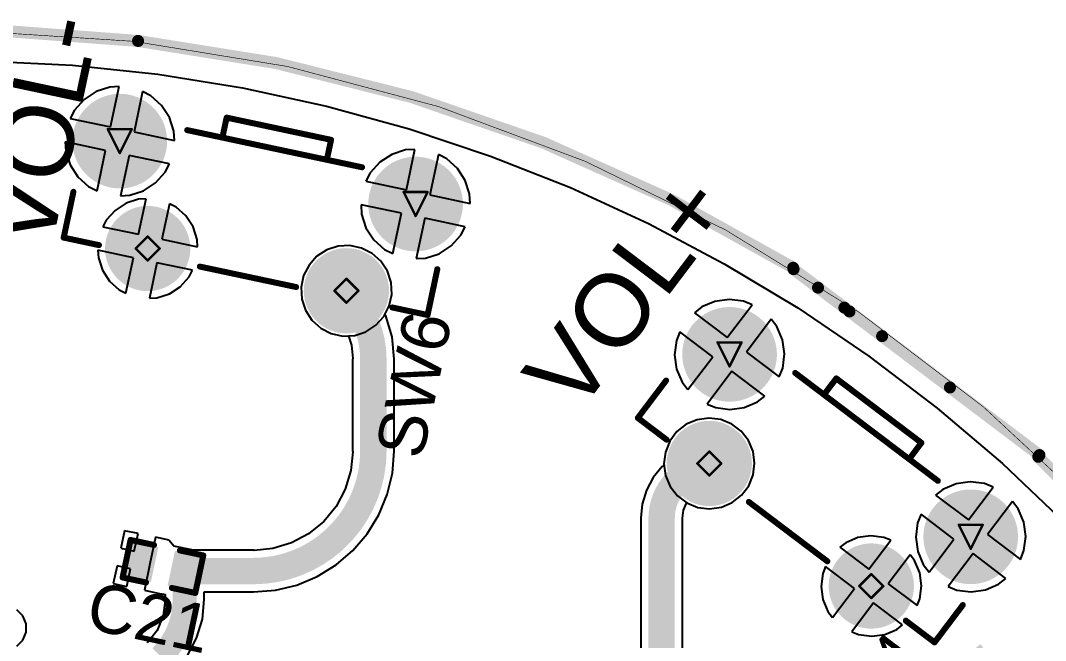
# Model space of a CAD drawing. Header units: millimetres. Extents: x -2 to 282, y -53 to 22.
# Drawn here: x 29.23 to 50.92, y 1.59 to 14.71 of the extents above; entities that cross this region are included whole.
import ezdxf

# ---------------------------------------------------------------- set-up
doc = ezdxf.new("R2010")
doc.units = ezdxf.units.MM
for name, color, linetype in [('BottomLayer', 5, 'Continuous'), ('BottomSolder', 6, 'Continuous'), ('DrillDrawing', 1, 'Continuous'), ('Mechanical1', 6, 'Continuous'), ('Mechanical2', 216, 'Continuous'), ('MultiLayer', 9, 'Continuous'), ('PadHoleLayer', 156, 'Continuous'), ('TopLayer', 1, 'Continuous'), ('TopOverlay', 2, 'Continuous'), ('TopPaste', 8, 'Continuous'), ('TopSolder', 216, 'Continuous')]:
    doc.layers.add(name, color=color, linetype=linetype)
doc.styles.add('Arial', font='', dxfattribs={"height": 0.2})
doc.styles.get('Arial').set_extended_font_data('Arial')

# ---------------------------------------------------------------- blocks, each defined once
blk = doc.blocks.new('TS_1087E_B3D2_17')
at = {"layer": 'BottomLayer'}
h = blk.add_hatch(color=5, dxfattribs=at)
edge = h.paths.add_edge_path()
edge.add_arc((-1.05, 3.2), 0.9, 0, 360)
h = blk.add_hatch(color=5, dxfattribs=at)
edge = h.paths.add_edge_path()
edge.add_arc((1.05, 2.15), 0.8, 0, 360)
h = blk.add_hatch(color=5, dxfattribs=at)
edge = h.paths.add_edge_path()
edge.add_arc((1.05, -2.15), 0.8, 0, 360)
h = blk.add_hatch(color=5, dxfattribs=at)
edge = h.paths.add_edge_path()
edge.add_arc((-1.05, -3.2), 0.9, 0, 360)
at = {"layer": 'BottomSolder'}
h = blk.add_hatch(color=6, dxfattribs=at)
edge = h.paths.add_edge_path()
edge.add_arc((-1.05, 3.2), 1.002, 0, 360)
h = blk.add_hatch(color=6, dxfattribs=at)
edge = h.paths.add_edge_path()
edge.add_arc((1.05, 2.15), 0.902, 0, 360)
h = blk.add_hatch(color=6, dxfattribs=at)
edge = h.paths.add_edge_path()
edge.add_arc((1.05, -2.15), 0.902, 0, 360)
h = blk.add_hatch(color=6, dxfattribs=at)
edge = h.paths.add_edge_path()
edge.add_arc((-1.05, -3.2), 1.002, 0, 360)
at = {"layer": 'MultiLayer'}
h = blk.add_hatch(color=9, dxfattribs=at)
edge = h.paths.add_edge_path()
edge.add_arc((-1.05, 3.2), 0.9, 0, 360)
h = blk.add_hatch(color=9, dxfattribs=at)
edge = h.paths.add_edge_path()
edge.add_arc((1.05, 2.15), 0.8, 0, 360)
h = blk.add_hatch(color=9, dxfattribs=at)
edge = h.paths.add_edge_path()
edge.add_arc((1.05, -2.15), 0.8, 0, 360)
h = blk.add_hatch(color=9, dxfattribs=at)
edge = h.paths.add_edge_path()
edge.add_arc((-1.05, -3.2), 0.9, 0, 360)
at = {"layer": 'PadHoleLayer'}
h = blk.add_hatch(color=156, dxfattribs=at)
edge = h.paths.add_edge_path()
edge.add_arc((-1.05, 3.2), 0.5, 0, 360)
h = blk.add_hatch(color=156, dxfattribs=at)
edge = h.paths.add_edge_path()
edge.add_arc((1.05, 2.15), 0.45, 0, 360)
h = blk.add_hatch(color=156, dxfattribs=at)
edge = h.paths.add_edge_path()
edge.add_arc((1.05, -2.15), 0.45, 0, 360)
h = blk.add_hatch(color=156, dxfattribs=at)
edge = h.paths.add_edge_path()
edge.add_arc((-1.05, -3.2), 0.5, 0, 360)
at = {"layer": 'TopLayer'}
h = blk.add_hatch(color=1, dxfattribs=at)
edge = h.paths.add_edge_path()
edge.add_arc((-1.05, 3.2), 0.9, 0, 360)
h = blk.add_hatch(color=1, dxfattribs=at)
edge = h.paths.add_edge_path()
edge.add_arc((1.05, 2.15), 0.8, 0, 360)
h = blk.add_hatch(color=1, dxfattribs=at)
edge = h.paths.add_edge_path()
edge.add_arc((1.05, -2.15), 0.8, 0, 360)
h = blk.add_hatch(color=1, dxfattribs=at)
edge = h.paths.add_edge_path()
edge.add_arc((-1.05, -3.2), 0.9, 0, 360)
at = {"layer": 'TopSolder'}
h = blk.add_hatch(color=216, dxfattribs=at)
edge = h.paths.add_edge_path()
edge.add_arc((-1.05, 3.2), 1.002, 0, 360)
h = blk.add_hatch(color=216, dxfattribs=at)
edge = h.paths.add_edge_path()
edge.add_arc((1.05, 2.15), 0.902, 0, 360)
h = blk.add_hatch(color=216, dxfattribs=at)
edge = h.paths.add_edge_path()
edge.add_arc((1.05, -2.15), 0.902, 0, 360)
h = blk.add_hatch(color=216, dxfattribs=at)
edge = h.paths.add_edge_path()
edge.add_arc((-1.05, -3.2), 1.002, 0, 360)
at = {"layer": 'TopOverlay', "const_width": 0.127}
for points in [[(1.194, 3.937), (0.203, 3.937)], [(1.194, 3.175), (1.194, 3.937)], [(-1.575, -1.854), (-1.575, 1.93)], [(-2.007, -1.092), (-2.007, 1.168)], [(-1.579, 1.168), (-2.007, 1.168)], [(-1.575, 1.164), (-1.579, 1.168)], [(1.194, -0.991), (1.194, 1.092)], [(-1.579, -1.092), (-2.007, -1.092)], [(1.194, -3.937), (1.194, -3.175)], [(1.194, -3.937), (0.203, -3.937)]]:
    blk.add_lwpolyline(points, dxfattribs=at)
at = {"layer": 'TopOverlay', "const_width": 0.0635}
for points in [[(0.171, 3.937, 1), (0.235, 3.937, 1)], [(1.162, 3.937, 1), (1.226, 3.937, 1)], [(1.162, 3.937, 1), (1.226, 3.937, 1)], [(1.162, 3.175, 1), (1.226, 3.175, 1)], [(-1.607, 1.93, 1), (-1.543, 1.93, 1)], [(-2.038, 1.168, 1), (-1.975, 1.168, 1)], [(-2.038, 1.168, 1), (-1.975, 1.168, 1)], [(-1.611, 1.168, 1), (-1.548, 1.168, 1)], [(-1.611, 1.168, 1), (-1.548, 1.168, 1)], [(-1.607, 1.164, 1), (-1.543, 1.164, 1)], [(1.162, 1.092, 1), (1.226, 1.092, 1)], [(-2.038, -1.092, 1), (-1.975, -1.092, 1)], [(-2.038, -1.092, 1), (-1.975, -1.092, 1)], [(-1.611, -1.092, 1), (-1.548, -1.092, 1)], [(1.162, -0.991, 1), (1.226, -0.991, 1)], [(-1.607, -1.854, 1), (-1.543, -1.854, 1)], [(1.162, -3.175, 1), (1.226, -3.175, 1)], [(0.171, -3.937, 1), (0.235, -3.937, 1)], [(1.162, -3.937, 1), (1.226, -3.937, 1)], [(1.162, -3.937, 1), (1.226, -3.937, 1)]]:
    blk.add_lwpolyline(points, format="xyb", close=True, dxfattribs=at)
blk = doc.blocks.new('TS_1087E_B3D2_20')
at = {"layer": 'BottomLayer'}
h = blk.add_hatch(color=5, dxfattribs=at)
edge = h.paths.add_edge_path()
edge.add_arc((-1.05, 3.2), 0.9, 0, 360)
h = blk.add_hatch(color=5, dxfattribs=at)
edge = h.paths.add_edge_path()
edge.add_arc((1.05, 2.15), 0.8, 0, 360)
h = blk.add_hatch(color=5, dxfattribs=at)
edge = h.paths.add_edge_path()
edge.add_arc((1.05, -2.15), 0.8, 0, 360)
h = blk.add_hatch(color=5, dxfattribs=at)
edge = h.paths.add_edge_path()
edge.add_arc((-1.05, -3.2), 0.9, 0, 360)
at = {"layer": 'BottomSolder'}
h = blk.add_hatch(color=6, dxfattribs=at)
edge = h.paths.add_edge_path()
edge.add_arc((-1.05, 3.2), 1.002, 0, 360)
h = blk.add_hatch(color=6, dxfattribs=at)
edge = h.paths.add_edge_path()
edge.add_arc((1.05, 2.15), 0.902, 0, 360)
h = blk.add_hatch(color=6, dxfattribs=at)
edge = h.paths.add_edge_path()
edge.add_arc((1.05, -2.15), 0.902, 0, 360)
h = blk.add_hatch(color=6, dxfattribs=at)
edge = h.paths.add_edge_path()
edge.add_arc((-1.05, -3.2), 1.002, 0, 360)
at = {"layer": 'MultiLayer'}
h = blk.add_hatch(color=9, dxfattribs=at)
edge = h.paths.add_edge_path()
edge.add_arc((-1.05, 3.2), 0.9, 0, 360)
h = blk.add_hatch(color=9, dxfattribs=at)
edge = h.paths.add_edge_path()
edge.add_arc((1.05, 2.15), 0.8, 0, 360)
h = blk.add_hatch(color=9, dxfattribs=at)
edge = h.paths.add_edge_path()
edge.add_arc((1.05, -2.15), 0.8, 0, 360)
h = blk.add_hatch(color=9, dxfattribs=at)
edge = h.paths.add_edge_path()
edge.add_arc((-1.05, -3.2), 0.9, 0, 360)
at = {"layer": 'PadHoleLayer'}
h = blk.add_hatch(color=156, dxfattribs=at)
edge = h.paths.add_edge_path()
edge.add_arc((-1.05, 3.2), 0.5, 0, 360)
h = blk.add_hatch(color=156, dxfattribs=at)
edge = h.paths.add_edge_path()
edge.add_arc((1.05, 2.15), 0.45, 0, 360)
h = blk.add_hatch(color=156, dxfattribs=at)
edge = h.paths.add_edge_path()
edge.add_arc((1.05, -2.15), 0.45, 0, 360)
h = blk.add_hatch(color=156, dxfattribs=at)
edge = h.paths.add_edge_path()
edge.add_arc((-1.05, -3.2), 0.5, 0, 360)
at = {"layer": 'TopLayer'}
h = blk.add_hatch(color=1, dxfattribs=at)
edge = h.paths.add_edge_path()
edge.add_arc((-1.05, 3.2), 0.9, 0, 360)
h = blk.add_hatch(color=1, dxfattribs=at)
edge = h.paths.add_edge_path()
edge.add_arc((1.05, 2.15), 0.8, 0, 360)
h = blk.add_hatch(color=1, dxfattribs=at)
edge = h.paths.add_edge_path()
edge.add_arc((1.05, -2.15), 0.8, 0, 360)
h = blk.add_hatch(color=1, dxfattribs=at)
edge = h.paths.add_edge_path()
edge.add_arc((-1.05, -3.2), 0.9, 0, 360)
at = {"layer": 'TopSolder'}
h = blk.add_hatch(color=216, dxfattribs=at)
edge = h.paths.add_edge_path()
edge.add_arc((-1.05, 3.2), 1.002, 0, 360)
h = blk.add_hatch(color=216, dxfattribs=at)
edge = h.paths.add_edge_path()
edge.add_arc((1.05, 2.15), 0.902, 0, 360)
h = blk.add_hatch(color=216, dxfattribs=at)
edge = h.paths.add_edge_path()
edge.add_arc((1.05, -2.15), 0.902, 0, 360)
h = blk.add_hatch(color=216, dxfattribs=at)
edge = h.paths.add_edge_path()
edge.add_arc((-1.05, -3.2), 1.002, 0, 360)
at = {"layer": 'TopOverlay', "const_width": 0.127}
for points in [[(1.194, 3.937), (0.203, 3.937)], [(1.194, 3.175), (1.194, 3.937)], [(-1.575, -1.854), (-1.575, 1.93)], [(-2.007, -1.092), (-2.007, 1.168)], [(-1.579, 1.168), (-2.007, 1.168)], [(-1.575, 1.164), (-1.579, 1.168)], [(1.194, -0.991), (1.194, 1.092)], [(-1.579, -1.092), (-2.007, -1.092)], [(1.194, -3.937), (1.194, -3.175)], [(1.194, -3.937), (0.203, -3.937)]]:
    blk.add_lwpolyline(points, dxfattribs=at)
at = {"layer": 'TopOverlay', "const_width": 0.0635}
for points in [[(0.171, 3.937, 1), (0.235, 3.937, 1)], [(1.162, 3.937, 1), (1.226, 3.937, 1)], [(1.162, 3.937, 1), (1.226, 3.937, 1)], [(1.162, 3.175, 1), (1.226, 3.175, 1)], [(-1.607, 1.93, 1), (-1.543, 1.93, 1)], [(-2.038, 1.168, 1), (-1.975, 1.168, 1)], [(-2.038, 1.168, 1), (-1.975, 1.168, 1)], [(-1.611, 1.168, 1), (-1.548, 1.168, 1)], [(-1.611, 1.168, 1), (-1.548, 1.168, 1)], [(-1.607, 1.164, 1), (-1.543, 1.164, 1)], [(1.162, 1.092, 1), (1.226, 1.092, 1)], [(-2.038, -1.092, 1), (-1.975, -1.092, 1)], [(-2.038, -1.092, 1), (-1.975, -1.092, 1)], [(-1.611, -1.092, 1), (-1.548, -1.092, 1)], [(1.162, -0.991, 1), (1.226, -0.991, 1)], [(-1.607, -1.854, 1), (-1.543, -1.854, 1)], [(1.162, -3.175, 1), (1.226, -3.175, 1)], [(0.171, -3.937, 1), (0.235, -3.937, 1)], [(1.162, -3.937, 1), (1.226, -3.937, 1)], [(1.162, -3.937, 1), (1.226, -3.937, 1)]]:
    blk.add_lwpolyline(points, format="xyb", close=True, dxfattribs=at)
blk = doc.blocks.new('WS2812B_XF02_W_29')
at = {"layer": 'TopLayer'}
for points in [[(-3.25, 2.15), (-1.75, 2.15), (-1.75, 1.15), (-3.25, 1.15)], [(3.25, 1.15), (1.75, 1.15), (1.75, 2.15), (3.25, 2.15)], [(-3.25, -1.15), (-1.75, -1.15), (-1.75, -2.15), (-3.25, -2.15)], [(1.75, -1.15), (3.25, -1.15), (3.25, -2.15), (1.75, -2.15)]]:
    blk.add_hatch(color=1, dxfattribs=at).paths.add_polyline_path(points)
at = {"layer": 'TopPaste'}
for points in [[(-3.25, 2.15), (-1.75, 2.15), (-1.75, 1.15), (-3.25, 1.15)], [(3.25, 1.15), (1.75, 1.15), (1.75, 2.15), (3.25, 2.15)], [(-3.25, -1.15), (-1.75, -1.15), (-1.75, -2.15), (-3.25, -2.15)], [(1.75, -1.15), (3.25, -1.15), (3.25, -2.15), (1.75, -2.15)]]:
    blk.add_hatch(color=8, dxfattribs=at).paths.add_polyline_path(points)
at = {"layer": 'TopSolder'}
for points in [[(-3.352, 2.252), (-1.648, 2.252), (-1.648, 1.048), (-3.352, 1.048)], [(3.352, 1.048), (1.648, 1.048), (1.648, 2.252), (3.352, 2.252)], [(-3.352, -1.048), (-1.648, -1.048), (-1.648, -2.252), (-3.352, -2.252)], [(1.648, -1.048), (3.352, -1.048), (3.352, -2.252), (1.648, -2.252)]]:
    blk.add_hatch(color=216, dxfattribs=at).paths.add_polyline_path(points)
at = {"layer": 'TopOverlay'}
for points, const_width in [([(2.5, 2.551), (-2.5, 2.551)], 0.127), ([(-3.556, 1.803), (-3.429, 1.676)], 0.254), ([(-3.556, 1.803), (-3.556, 1.549)], 0.254), ([(-3.429, 1.676), (-3.556, 1.549)], 0.254), ([(2.5, -2.551), (-2.5, -2.551)], 0.127)]:
    blk.add_lwpolyline(points, dxfattribs=dict(at, const_width=const_width))
for points, const_width in [([(-2.532, 2.551, 1), (-2.468, 2.551, 1)], 0.0635), ([(2.468, 2.551, 1), (2.532, 2.551, 1)], 0.0635), ([(-3.619, 1.803, 1), (-3.492, 1.803, 1)], 0.127), ([(-3.619, 1.803, 1), (-3.492, 1.803, 1)], 0.127), ([(-3.492, 1.676, 1), (-3.365, 1.676, 1)], 0.127), ([(-3.492, 1.676, 1), (-3.365, 1.676, 1)], 0.127), ([(-3.619, 1.549, 1), (-3.492, 1.549, 1)], 0.127), ([(-3.619, 1.549, 1), (-3.492, 1.549, 1)], 0.127), ([(-2.532, -2.551, 1), (-2.468, -2.551, 1)], 0.0635), ([(2.468, -2.551, 1), (2.532, -2.551, 1)], 0.0635)]:
    blk.add_lwpolyline(points, format="xyb", close=True, dxfattribs=dict(at, const_width=const_width))
blk = doc.blocks.new('C___0402_100')
at = {"layer": 'TopLayer'}
for points in [[(-0.699, -0.318), (-0.699, 0.317), (-0.241, 0.317), (-0.241, -0.318)], [(0.241, -0.318), (0.241, 0.317), (0.699, 0.317), (0.699, -0.318)]]:
    blk.add_hatch(color=1, dxfattribs=at).paths.add_polyline_path(points)
at = {"layer": 'TopPaste'}
for points in [[(-0.699, -0.318), (-0.699, 0.317), (-0.241, 0.317), (-0.241, -0.318)], [(0.241, -0.318), (0.241, 0.317), (0.699, 0.317), (0.699, -0.318)]]:
    blk.add_hatch(color=8, dxfattribs=at).paths.add_polyline_path(points)
at = {"layer": 'TopSolder'}
for points in [[(-0.759, -0.378), (-0.759, 0.377), (-0.181, 0.377), (-0.181, -0.378)], [(0.181, -0.378), (0.181, 0.377), (0.759, 0.377), (0.759, -0.378)]]:
    blk.add_hatch(color=216, dxfattribs=at).paths.add_polyline_path(points)
at = {"layer": 'TopOverlay', "const_width": 0.127}
for points in [[(-0.787, 0.406), (-0.787, -0.406)], [(-0.279, 0.406), (-0.787, 0.406)], [(0.787, 0.406), (0.279, 0.406)], [(0.787, 0.406), (0.787, -0.406)], [(-0.279, -0.406), (-0.787, -0.406)], [(0.787, -0.406), (0.279, -0.406)]]:
    blk.add_lwpolyline(points, dxfattribs=at)
at = {"layer": 'TopOverlay', "const_width": 0.0635}
for points in [[(-0.819, 0.406, 1), (-0.756, 0.406, 1)], [(-0.819, 0.406, 1), (-0.756, 0.406, 1)], [(-0.311, 0.406, 1), (-0.248, 0.406, 1)], [(0.248, 0.406, 1), (0.311, 0.406, 1)], [(0.756, 0.406, 1), (0.819, 0.406, 1)], [(0.756, 0.406, 1), (0.819, 0.406, 1)], [(-0.819, -0.406, 1), (-0.756, -0.406, 1)], [(-0.819, -0.406, 1), (-0.756, -0.406, 1)], [(-0.311, -0.406, 1), (-0.248, -0.406, 1)], [(0.248, -0.406, 1), (0.311, -0.406, 1)], [(0.756, -0.406, 1), (0.819, -0.406, 1)], [(0.756, -0.406, 1), (0.819, -0.406, 1)]]:
    blk.add_lwpolyline(points, format="xyb", close=True, dxfattribs=at)

msp = doc.modelspace()

# ---------------------------------------------------------------- linework, layer by layer
at = {"layer": 'BottomLayer'}
for p, q in [((28.511, 13.852), (30.325, 13.762)), ((30.325, 13.762), (32.132, 13.572)), ((32.132, 13.572), (33.926, 13.285)), ((31.115, 13.302), (30.826, 13.208)), ((31.313, 13.312), (31.115, 13.302)), ((31.132, 12.458), (31.313, 13.312)), ((33.926, 13.285), (35.701, 12.9)), ((30.572, 13.042), (30.368, 12.816)), ((30.826, 13.208), (30.572, 13.042)), ((31.81, 13.206), (31.629, 12.353)), ((31.987, 13.116), (31.81, 13.206)), ((32.213, 12.913), (31.987, 13.116)), ((30.368, 12.816), (30.278, 12.64)), ((32.378, 12.658), (32.213, 12.913)), ((35.701, 12.9), (37.453, 12.419)), ((30.278, 12.64), (31.132, 12.458)), ((32.472, 12.369), (32.378, 12.658)), ((32.482, 12.171), (32.472, 12.369)), ((37.453, 12.419), (39.175, 11.843)), ((31.629, 12.353), (32.482, 12.171)), ((31.026, 11.962), (30.173, 12.143)), ((30.173, 12.143), (30.183, 11.945)), ((30.183, 11.945), (30.277, 11.656)), ((30.845, 11.108), (31.026, 11.962)), ((37.375, 11.971), (37.086, 11.877)), ((37.573, 11.981), (37.375, 11.971)), ((37.392, 11.128), (37.573, 11.981)), ((31.523, 11.856), (31.342, 11.002)), ((32.377, 11.674), (31.523, 11.856)), ((37.086, 11.877), (36.832, 11.712)), ((38.07, 11.876), (37.889, 11.022)), ((38.247, 11.786), (38.07, 11.876)), ((38.473, 11.582), (38.247, 11.786)), ((39.175, 11.843), (40.864, 11.173)), ((30.277, 11.656), (30.442, 11.401)), ((32.287, 11.498), (32.377, 11.674)), ((36.832, 11.712), (36.628, 11.486)), ((38.638, 11.328), (38.473, 11.582)), ((30.442, 11.401), (30.668, 11.198)), ((32.083, 11.272), (32.287, 11.498)), ((36.628, 11.486), (36.538, 11.309)), ((36.538, 11.309), (37.392, 11.128)), ((38.732, 11.039), (38.638, 11.328)), ((30.668, 11.198), (30.845, 11.108)), ((31.54, 11.013), (31.829, 11.107)), ((31.829, 11.107), (32.083, 11.272)), ((40.864, 11.173), (42.514, 10.413)), ((31.342, 11.002), (31.54, 11.013)), ((31.724, 10.93), (31.46, 10.844)), ((31.722, 10.186), (31.882, 10.938)), ((31.882, 10.938), (31.724, 10.93)), ((37.889, 11.022), (38.742, 10.841)), ((38.742, 10.841), (38.732, 11.039)), ((31.227, 10.693), (31.042, 10.487)), ((31.46, 10.844), (31.227, 10.693)), ((32.379, 10.833), (32.219, 10.08)), ((32.52, 10.761), (32.379, 10.833)), ((32.726, 10.575), (32.52, 10.761)), ((37.286, 10.631), (36.433, 10.812)), ((36.433, 10.812), (36.443, 10.614)), ((37.105, 9.777), (37.286, 10.631)), ((31.042, 10.487), (30.97, 10.346)), ((32.877, 10.342), (32.726, 10.575)), ((36.443, 10.614), (36.537, 10.325)), ((37.783, 10.525), (37.602, 9.672)), ((38.637, 10.344), (37.783, 10.525)), ((30.97, 10.346), (31.722, 10.186)), ((32.963, 10.078), (32.877, 10.342)), ((36.537, 10.325), (36.702, 10.071)), ((38.547, 10.167), (38.637, 10.344)), ((42.514, 10.413), (44.12, 9.564)), ((32.219, 10.08), (32.971, 9.92)), ((32.971, 9.92), (32.963, 10.078)), ((36.702, 10.071), (36.928, 9.867)), ((38.344, 9.941), (38.547, 10.167)), ((31.617, 9.689), (30.864, 9.849)), ((30.864, 9.849), (30.873, 9.691)), ((35.71, 9.858), (35.5, 9.721)), ((35.949, 9.935), (35.71, 9.858)), ((36.199, 9.948), (35.949, 9.935)), ((36.445, 9.896), (36.199, 9.948)), ((36.668, 9.782), (36.445, 9.896)), ((36.854, 9.615), (36.668, 9.782)), ((36.928, 9.867), (37.105, 9.777)), ((37.8, 9.682), (38.089, 9.776)), ((38.089, 9.776), (38.344, 9.941)), ((30.873, 9.691), (30.958, 9.427)), ((31.457, 8.937), (31.617, 9.689)), ((32.114, 9.583), (31.954, 8.831)), ((32.866, 9.424), (32.114, 9.583)), ((35.5, 9.721), (35.332, 9.535)), ((36.991, 9.404), (36.854, 9.615)), ((37.602, 9.672), (37.8, 9.682)), ((44.12, 9.564), (45.677, 8.628)), ((30.958, 9.427), (31.109, 9.194)), ((32.794, 9.283), (32.866, 9.424)), ((35.332, 9.535), (35.218, 9.311)), ((37.068, 9.166), (36.991, 9.404)), ((31.109, 9.194), (31.316, 9.009)), ((32.608, 9.076), (32.794, 9.283)), ((35.218, 9.311), (35.166, 9.066)), ((37.082, 8.915), (37.068, 9.166)), ((31.316, 9.009), (31.457, 8.937)), ((32.112, 8.839), (32.376, 8.925)), ((32.376, 8.925), (32.608, 9.076)), ((35.166, 9.066), (35.179, 8.816)), ((37.029, 8.67), (37.082, 8.915)), ((31.954, 8.831), (32.112, 8.839)), ((35.179, 8.816), (35.257, 8.577)), ((43.924, 8.767), (43.644, 8.648)), ((44.225, 8.808), (43.924, 8.767)), ((44.184, 8), (44.71, 8.696)), ((44.526, 8.771), (44.225, 8.808)), ((44.71, 8.696), (44.526, 8.771)), ((35.257, 8.577), (35.393, 8.367)), ((36.916, 8.447), (37.029, 8.67)), ((43.644, 8.648), (43.488, 8.527)), ((43.488, 8.527), (44.184, 8)), ((45.677, 8.628), (47.181, 7.609)), ((35.393, 8.367), (35.58, 8.199)), ((36.537, 8.124), (36.748, 8.26)), ((36.748, 8.26), (36.916, 8.447)), ((45.115, 8.39), (44.589, 7.694)), ((45.237, 8.234), (45.115, 8.39)), ((35.58, 8.199), (35.803, 8.085)), ((35.803, 8.085), (36.049, 8.033)), ((36.049, 8.033), (36.299, 8.046)), ((36.299, 8.046), (36.537, 8.124)), ((43.181, 8.122), (43.107, 7.938)), ((43.877, 7.595), (43.181, 8.122)), ((45.355, 7.954), (45.237, 8.234)), ((43.107, 7.938), (43.069, 7.636)), ((45.397, 7.653), (45.355, 7.954)), ((43.069, 7.636), (43.111, 7.335)), ((43.351, 6.899), (43.877, 7.595)), ((44.589, 7.694), (45.285, 7.168)), ((45.359, 7.351), (45.397, 7.653)), ((47.181, 7.609), (48.627, 6.51)), ((43.111, 7.335), (43.229, 7.056)), ((44.282, 7.289), (43.756, 6.593)), ((44.978, 6.762), (44.282, 7.289)), ((45.285, 7.168), (45.359, 7.351)), ((43.229, 7.056), (43.351, 6.899)), ((44.822, 6.641), (44.978, 6.762)), ((43.756, 6.593), (43.94, 6.518)), ((43.94, 6.518), (44.241, 6.481)), ((44.241, 6.481), (44.542, 6.522)), ((44.542, 6.522), (44.822, 6.641)), ((48.627, 6.51), (50.01, 5.333)), ((43.797, 6.297), (43.549, 6.262)), ((44.046, 6.266), (43.797, 6.297)), ((43.318, 6.165), (43.12, 6.011)), ((43.549, 6.262), (43.318, 6.165)), ((44.278, 6.171), (44.046, 6.266)), ((44.478, 6.02), (44.278, 6.171)), ((43.12, 6.011), (42.968, 5.811)), ((44.632, 5.822), (44.478, 6.02)), ((42.968, 5.811), (42.874, 5.578)), ((44.73, 5.591), (44.632, 5.822)), ((42.874, 5.578), (42.843, 5.33)), ((44.764, 5.343), (44.73, 5.591)), ((42.843, 5.33), (42.878, 5.081)), ((44.733, 5.094), (44.764, 5.343)), ((50.01, 5.333), (51.328, 4.082)), ((42.878, 5.081), (42.975, 4.85)), ((44.639, 4.862), (44.733, 5.094)), ((42.975, 4.85), (43.129, 4.652)), ((44.488, 4.662), (44.639, 4.862)), ((48.748, 4.788), (48.592, 4.666)), ((49.028, 4.906), (48.748, 4.788)), ((49.329, 4.948), (49.028, 4.906)), ((49.288, 4.14), (49.814, 4.836)), ((49.631, 4.91), (49.329, 4.948)), ((49.814, 4.836), (49.631, 4.91)), ((43.129, 4.652), (43.329, 4.501)), ((44.29, 4.508), (44.488, 4.662)), ((48.592, 4.666), (49.288, 4.14)), ((43.329, 4.501), (43.561, 4.407)), ((43.561, 4.407), (43.81, 4.376)), ((43.81, 4.376), (44.059, 4.41)), ((44.059, 4.41), (44.29, 4.508)), ((50.22, 4.529), (49.693, 3.833)), ((50.341, 4.373), (50.22, 4.529)), ((50.46, 4.093), (50.341, 4.373)), ((48.286, 4.261), (48.211, 4.077)), ((48.982, 3.735), (48.286, 4.261)), ((48.211, 4.077), (48.174, 3.776)), ((50.501, 3.792), (50.46, 4.093)), ((46.951, 3.767), (46.695, 3.659)), ((47.226, 3.806), (46.951, 3.767)), ((47.184, 3.098), (47.648, 3.712)), ((47.501, 3.771), (47.226, 3.806)), ((47.648, 3.712), (47.501, 3.771)), ((48.174, 3.776), (48.215, 3.475)), ((48.455, 3.039), (48.982, 3.735)), ((49.693, 3.833), (50.389, 3.307)), ((50.464, 3.491), (50.501, 3.792)), ((46.695, 3.659), (46.57, 3.562)), ((46.57, 3.562), (47.184, 3.098)), ((48.215, 3.475), (48.334, 3.195)), ((50.389, 3.307), (50.464, 3.491)), ((48.053, 3.405), (47.589, 2.792)), ((48.15, 3.28), (48.053, 3.405)), ((48.258, 3.025), (48.15, 3.28)), ((49.387, 3.428), (48.86, 2.732)), ((50.083, 2.902), (49.387, 3.428)), ((46.264, 3.157), (46.204, 3.01)), ((46.877, 2.693), (46.264, 3.157)), ((48.334, 3.195), (48.455, 3.039)), ((46.204, 3.01), (46.17, 2.735)), ((48.296, 2.75), (48.258, 3.025)), ((49.926, 2.78), (50.083, 2.902)), ((46.17, 2.735), (46.208, 2.46)), ((46.413, 2.08), (46.877, 2.693)), ((47.589, 2.792), (48.202, 2.328)), ((48.262, 2.474), (48.296, 2.75)), ((48.86, 2.732), (49.044, 2.658)), ((49.044, 2.658), (49.346, 2.62)), ((49.346, 2.62), (49.647, 2.662)), ((49.647, 2.662), (49.926, 2.78)), ((46.208, 2.46), (46.316, 2.204)), ((47.283, 2.387), (46.819, 1.773)), ((47.896, 1.923), (47.283, 2.387)), ((48.202, 2.328), (48.262, 2.474)), ((29.274, 2.109), (29.146, 2.236)), ((46.316, 2.204), (46.413, 2.08)), ((29.342, 1.943), (29.274, 2.109)), ((29.274, 1.597), (29.342, 1.763)), ((29.342, 1.763), (29.342, 1.943)), ((46.819, 1.773), (46.965, 1.714)), ((47.516, 1.718), (47.771, 1.826)), ((47.771, 1.826), (47.896, 1.923)), ((29.146, 1.469), (29.274, 1.597)), ((46.965, 1.714), (47.241, 1.679)), ((47.241, 1.679), (47.516, 1.718))]:
    msp.add_line(p, q, dxfattribs=at)
at = {"layer": 'DrillDrawing', "const_width": 0.0508}
for points in [[(31.073, 12.411), (31.581, 12.411)], [(31.073, 12.411), (31.327, 11.903)], [(31.327, 11.903), (31.581, 12.411)], [(37.334, 11.081), (37.842, 11.081)], [(37.334, 11.081), (37.588, 10.573)], [(37.588, 10.573), (37.842, 11.081)], [(31.664, 9.885), (31.918, 10.139)], [(31.918, 10.139), (32.172, 9.885)], [(31.664, 9.885), (31.918, 9.631)], [(31.918, 9.631), (32.172, 9.885)], [(35.87, 8.991), (36.124, 9.245)], [(36.124, 9.245), (36.378, 8.991)], [(35.87, 8.991), (36.124, 8.737)], [(36.124, 8.737), (36.378, 8.991)], [(43.979, 7.899), (44.487, 7.899)], [(43.979, 7.899), (44.233, 7.391)], [(44.233, 7.391), (44.487, 7.899)], [(43.55, 5.336), (43.804, 5.59)], [(43.804, 5.59), (44.058, 5.336)], [(43.55, 5.336), (43.804, 5.082)], [(43.804, 5.082), (44.058, 5.336)], [(49.083, 4.038), (49.591, 4.038)], [(49.083, 4.038), (49.337, 3.53)], [(49.337, 3.53), (49.591, 4.038)], [(46.979, 2.742), (47.233, 2.996)], [(47.233, 2.996), (47.487, 2.742)], [(46.979, 2.742), (47.233, 2.488)], [(47.233, 2.488), (47.487, 2.742)]]:
    msp.add_lwpolyline(points, dxfattribs=at)
at = {"layer": 'DrillDrawing', "const_width": 0.0254}
for points in [[(31.061, 12.411, 1), (31.086, 12.411, 1)], [(31.061, 12.411, 1), (31.086, 12.411, 1)], [(31.569, 12.411, 1), (31.594, 12.411, 1)], [(31.569, 12.411, 1), (31.594, 12.411, 1)], [(31.315, 11.903, 1), (31.34, 11.903, 1)], [(31.315, 11.903, 1), (31.34, 11.903, 1)], [(37.321, 11.081, 1), (37.346, 11.081, 1)], [(37.321, 11.081, 1), (37.346, 11.081, 1)], [(37.829, 11.081, 1), (37.854, 11.081, 1)], [(37.829, 11.081, 1), (37.854, 11.081, 1)], [(37.575, 10.573, 1), (37.6, 10.573, 1)], [(37.575, 10.573, 1), (37.6, 10.573, 1)], [(31.905, 10.139, 1), (31.931, 10.139, 1)], [(31.905, 10.139, 1), (31.931, 10.139, 1)], [(31.651, 9.885, 1), (31.677, 9.885, 1)], [(31.651, 9.885, 1), (31.677, 9.885, 1)], [(32.159, 9.885, 1), (32.185, 9.885, 1)], [(32.159, 9.885, 1), (32.185, 9.885, 1)], [(31.905, 9.631, 1), (31.931, 9.631, 1)], [(31.905, 9.631, 1), (31.931, 9.631, 1)], [(36.111, 9.245, 1), (36.137, 9.245, 1)], [(36.111, 9.245, 1), (36.137, 9.245, 1)], [(35.857, 8.991, 1), (35.883, 8.991, 1)], [(35.857, 8.991, 1), (35.883, 8.991, 1)], [(36.365, 8.991, 1), (36.391, 8.991, 1)], [(36.365, 8.991, 1), (36.391, 8.991, 1)], [(36.111, 8.737, 1), (36.137, 8.737, 1)], [(36.111, 8.737, 1), (36.137, 8.737, 1)], [(43.966, 7.899, 1), (43.992, 7.899, 1)], [(43.966, 7.899, 1), (43.992, 7.899, 1)], [(44.474, 7.899, 1), (44.5, 7.899, 1)], [(44.474, 7.899, 1), (44.5, 7.899, 1)], [(44.22, 7.391, 1), (44.246, 7.391, 1)], [(44.22, 7.391, 1), (44.246, 7.391, 1)], [(43.791, 5.59, 1), (43.816, 5.59, 1)], [(43.791, 5.59, 1), (43.816, 5.59, 1)], [(43.537, 5.336, 1), (43.562, 5.336, 1)], [(43.537, 5.336, 1), (43.562, 5.336, 1)], [(44.045, 5.336, 1), (44.07, 5.336, 1)], [(44.045, 5.336, 1), (44.07, 5.336, 1)], [(43.791, 5.082, 1), (43.816, 5.082, 1)], [(43.791, 5.082, 1), (43.816, 5.082, 1)], [(49.071, 4.038, 1), (49.096, 4.038, 1)], [(49.071, 4.038, 1), (49.096, 4.038, 1)], [(49.579, 4.038, 1), (49.604, 4.038, 1)], [(49.579, 4.038, 1), (49.604, 4.038, 1)], [(49.325, 3.53, 1), (49.35, 3.53, 1)], [(49.325, 3.53, 1), (49.35, 3.53, 1)], [(47.221, 2.996, 1), (47.246, 2.996, 1)], [(47.221, 2.996, 1), (47.246, 2.996, 1)], [(46.967, 2.742, 1), (46.992, 2.742, 1)], [(46.967, 2.742, 1), (46.992, 2.742, 1)], [(47.475, 2.742, 1), (47.5, 2.742, 1)], [(47.475, 2.742, 1), (47.5, 2.742, 1)], [(47.221, 2.488, 1), (47.246, 2.488, 1)], [(47.221, 2.488, 1), (47.246, 2.488, 1)]]:
    msp.add_lwpolyline(points, format="xyb", close=True, dxfattribs=at)
at = {"layer": 'Mechanical1', "const_width": 0.0127}
msp.add_lwpolyline([(0, 0, -3.218852), (-0.279, -38.414)], format="xyb", dxfattribs=at)
at = {"layer": 'Mechanical2', "const_width": 0.254}
for points in [[(23.504, 14.226, -0.060773), (31.713, 14.278)], [(31.713, 14.278, -0.109518), (45.579, 9.479)], [(50.766, 5.478, -1.122171), (-0.294, -38.437)]]:
    msp.add_lwpolyline(points, format="xyb", dxfattribs=at)
at = {"layer": 'Mechanical2', "const_width": 0.127}
for points in [[(31.65, 14.278, 1), (31.777, 14.278, 1)], [(31.65, 14.278, 1), (31.777, 14.278, 1)], [(45.516, 9.479, 1), (45.643, 9.479, 1)], [(45.524, 9.448, 1), (45.651, 9.448, 1)], [(46.042, 9.056, 1), (46.169, 9.056, 1)], [(46.042, 9.056, 1), (46.169, 9.056, 1)], [(46.6, 8.634, 1), (46.727, 8.634, 1)], [(46.6, 8.634, 1), (46.727, 8.634, 1)], [(46.708, 8.553, 1), (46.835, 8.553, 1)], [(46.708, 8.553, 1), (46.835, 8.553, 1)], [(47.398, 8.031, 1), (47.525, 8.031, 1)], [(47.398, 8.031, 1), (47.525, 8.031, 1)], [(48.834, 6.945, 1), (48.961, 6.945, 1)], [(48.834, 6.945, 1), (48.961, 6.945, 1)], [(50.703, 5.478, 1), (50.83, 5.478, 1)], [(50.729, 5.513, 1), (50.856, 5.513, 1)]]:
    msp.add_lwpolyline(points, format="xyb", close=True, dxfattribs=at)
at = {"layer": 'Mechanical2', "const_width": 0.254}
for points in [[(45.587, 9.448), (46.106, 9.056)], [(46.106, 9.056), (46.664, 8.634)], [(46.664, 8.634), (46.772, 8.553)], [(46.772, 8.553), (47.462, 8.031)], [(47.462, 8.031), (48.897, 6.945)], [(48.897, 6.945), (50.792, 5.513)]]:
    msp.add_lwpolyline(points, dxfattribs=at)
at = {"layer": 'TopLayer'}
for p, q in [((28.511, 13.852), (30.325, 13.762)), ((30.325, 13.762), (32.132, 13.572)), ((32.132, 13.572), (33.926, 13.285)), ((31.115, 13.302), (30.826, 13.208)), ((31.313, 13.312), (31.115, 13.302)), ((31.132, 12.458), (31.313, 13.312)), ((33.926, 13.285), (35.701, 12.9)), ((30.572, 13.042), (30.368, 12.816)), ((30.826, 13.208), (30.572, 13.042)), ((31.81, 13.206), (31.629, 12.353)), ((31.987, 13.116), (31.81, 13.206)), ((32.213, 12.913), (31.987, 13.116)), ((30.368, 12.816), (30.278, 12.64)), ((32.378, 12.658), (32.213, 12.913)), ((35.701, 12.9), (37.453, 12.419)), ((30.278, 12.64), (31.132, 12.458)), ((32.472, 12.369), (32.378, 12.658)), ((32.482, 12.171), (32.472, 12.369)), ((37.453, 12.419), (39.175, 11.843)), ((31.629, 12.353), (32.482, 12.171)), ((31.026, 11.962), (30.173, 12.143)), ((30.173, 12.143), (30.183, 11.945)), ((30.183, 11.945), (30.277, 11.656)), ((30.845, 11.108), (31.026, 11.962)), ((37.375, 11.971), (37.086, 11.877)), ((37.573, 11.981), (37.375, 11.971)), ((37.392, 11.128), (37.573, 11.981)), ((31.523, 11.856), (31.342, 11.002)), ((32.377, 11.674), (31.523, 11.856)), ((37.086, 11.877), (36.832, 11.712)), ((38.07, 11.876), (37.889, 11.022)), ((38.247, 11.786), (38.07, 11.876)), ((38.473, 11.582), (38.247, 11.786)), ((39.175, 11.843), (40.864, 11.173)), ((30.277, 11.656), (30.442, 11.401)), ((32.287, 11.498), (32.377, 11.674)), ((36.832, 11.712), (36.628, 11.486)), ((38.638, 11.328), (38.473, 11.582)), ((30.442, 11.401), (30.668, 11.198)), ((32.083, 11.272), (32.287, 11.498)), ((36.628, 11.486), (36.538, 11.309)), ((36.538, 11.309), (37.392, 11.128)), ((38.732, 11.039), (38.638, 11.328)), ((30.668, 11.198), (30.845, 11.108)), ((31.54, 11.013), (31.829, 11.107)), ((31.829, 11.107), (32.083, 11.272)), ((40.864, 11.173), (42.514, 10.413)), ((31.342, 11.002), (31.54, 11.013)), ((31.724, 10.93), (31.46, 10.844)), ((31.722, 10.186), (31.882, 10.938)), ((31.882, 10.938), (31.724, 10.93)), ((37.889, 11.022), (38.742, 10.841)), ((38.742, 10.841), (38.732, 11.039)), ((31.227, 10.693), (31.042, 10.487)), ((31.46, 10.844), (31.227, 10.693)), ((32.379, 10.833), (32.219, 10.08)), ((32.52, 10.761), (32.379, 10.833)), ((32.726, 10.575), (32.52, 10.761)), ((37.286, 10.631), (36.433, 10.812)), ((36.433, 10.812), (36.443, 10.614)), ((37.105, 9.777), (37.286, 10.631)), ((31.042, 10.487), (30.97, 10.346)), ((32.877, 10.342), (32.726, 10.575)), ((36.443, 10.614), (36.537, 10.325)), ((37.783, 10.525), (37.602, 9.672)), ((38.637, 10.344), (37.783, 10.525)), ((30.97, 10.346), (31.722, 10.186)), ((32.963, 10.078), (32.877, 10.342)), ((36.537, 10.325), (36.702, 10.071)), ((38.547, 10.167), (38.637, 10.344)), ((42.514, 10.413), (44.12, 9.564)), ((32.219, 10.08), (32.971, 9.92)), ((32.971, 9.92), (32.963, 10.078)), ((36.702, 10.071), (36.928, 9.867)), ((38.344, 9.941), (38.547, 10.167)), ((31.617, 9.689), (30.864, 9.849)), ((30.864, 9.849), (30.873, 9.691)), ((35.71, 9.858), (35.5, 9.721)), ((35.949, 9.935), (35.71, 9.858)), ((36.199, 9.948), (35.949, 9.935)), ((36.445, 9.896), (36.199, 9.948)), ((36.668, 9.782), (36.445, 9.896)), ((36.854, 9.615), (36.668, 9.782)), ((36.928, 9.867), (37.105, 9.777)), ((37.8, 9.682), (38.089, 9.776)), ((38.089, 9.776), (38.344, 9.941)), ((30.873, 9.691), (30.958, 9.427)), ((31.457, 8.937), (31.617, 9.689)), ((32.114, 9.583), (31.954, 8.831)), ((32.866, 9.424), (32.114, 9.583)), ((35.5, 9.721), (35.332, 9.535)), ((36.991, 9.404), (36.854, 9.615)), ((37.602, 9.672), (37.8, 9.682)), ((44.12, 9.564), (45.677, 8.628)), ((30.958, 9.427), (31.109, 9.194)), ((32.794, 9.283), (32.866, 9.424)), ((35.332, 9.535), (35.218, 9.311)), ((37.068, 9.166), (36.991, 9.404)), ((31.109, 9.194), (31.316, 9.009)), ((32.608, 9.076), (32.794, 9.283)), ((35.218, 9.311), (35.166, 9.066)), ((37.082, 8.915), (37.068, 9.166)), ((31.316, 9.009), (31.457, 8.937)), ((32.112, 8.839), (32.376, 8.925)), ((32.376, 8.925), (32.608, 9.076)), ((35.166, 9.066), (35.179, 8.816)), ((37.029, 8.67), (37.082, 8.915)), ((31.954, 8.831), (32.112, 8.839)), ((35.179, 8.816), (35.257, 8.577)), ((43.924, 8.767), (43.644, 8.648)), ((44.225, 8.808), (43.924, 8.767)), ((44.184, 8), (44.71, 8.696)), ((44.526, 8.771), (44.225, 8.808)), ((44.71, 8.696), (44.526, 8.771)), ((35.257, 8.577), (35.393, 8.367)), ((36.939, 8.492), (37.029, 8.67)), ((36.955, 8.461), (36.939, 8.492)), ((43.644, 8.648), (43.488, 8.527)), ((43.488, 8.527), (44.184, 8)), ((45.677, 8.628), (47.181, 7.609)), ((35.393, 8.367), (35.58, 8.199)), ((37.091, 8.013), (36.955, 8.461)), ((45.115, 8.39), (44.589, 7.694)), ((45.237, 8.234), (45.115, 8.39)), ((35.58, 8.199), (35.803, 8.085)), ((35.803, 8.085), (36.049, 8.033)), ((36.049, 8.033), (36.167, 8.039)), ((36.167, 8.039), (36.228, 7.841)), ((43.181, 8.122), (43.107, 7.938)), ((43.877, 7.595), (43.181, 8.122)), ((45.355, 7.954), (45.237, 8.234)), ((36.228, 7.841), (36.256, 7.557)), ((37.137, 7.546), (37.091, 8.013)), ((43.107, 7.938), (43.069, 7.636)), ((45.397, 7.653), (45.355, 7.954)), ((43.069, 7.636), (43.111, 7.335)), ((43.351, 6.899), (43.877, 7.595)), ((44.589, 7.694), (45.285, 7.168)), ((45.359, 7.351), (45.397, 7.653)), ((47.181, 7.609), (48.627, 6.51)), ((36.256, 7.557), (36.254, 7.546)), ((36.254, 7.546), (36.254, 5.599)), ((37.134, 5.599), (37.134, 7.546)), ((37.134, 7.546), (37.137, 7.546)), ((43.111, 7.335), (43.229, 7.056)), ((44.282, 7.289), (43.756, 6.593)), ((44.978, 6.762), (44.282, 7.289)), ((45.285, 7.168), (45.359, 7.351)), ((43.229, 7.056), (43.351, 6.899)), ((44.822, 6.641), (44.978, 6.762)), ((43.756, 6.593), (43.94, 6.518)), ((43.94, 6.518), (44.241, 6.481)), ((44.241, 6.481), (44.542, 6.522)), ((44.542, 6.522), (44.822, 6.641)), ((48.627, 6.51), (50.01, 5.333)), ((43.797, 6.297), (43.549, 6.262)), ((44.046, 6.266), (43.797, 6.297)), ((43.318, 6.165), (43.12, 6.011)), ((43.549, 6.262), (43.318, 6.165)), ((44.278, 6.171), (44.046, 6.266)), ((44.478, 6.02), (44.278, 6.171)), ((43.12, 6.011), (42.968, 5.811)), ((44.632, 5.822), (44.478, 6.02)), ((42.968, 5.811), (42.874, 5.578)), ((44.73, 5.591), (44.632, 5.822)), ((36.257, 5.579), (36.219, 5.188)), ((36.254, 5.599), (36.257, 5.579)), ((37.098, 5.133), (37.135, 5.599)), ((37.135, 5.599), (37.134, 5.599)), ((42.874, 5.578), (42.843, 5.33)), ((44.764, 5.343), (44.73, 5.591)), ((42.81, 5.271), (42.617, 5.036)), ((42.847, 5.301), (42.81, 5.271)), ((42.843, 5.33), (42.847, 5.301)), ((44.733, 5.094), (44.764, 5.343)), ((50.01, 5.333), (51.328, 4.082)), ((36.219, 5.188), (36.099, 4.793)), ((36.989, 4.678), (37.098, 5.133)), ((42.617, 5.036), (42.474, 4.768)), ((44.639, 4.862), (44.733, 5.094)), ((36.099, 4.793), (35.905, 4.429)), ((44.488, 4.662), (44.639, 4.862)), ((48.748, 4.788), (48.592, 4.666)), ((49.028, 4.906), (48.748, 4.788)), ((49.329, 4.948), (49.028, 4.906)), ((49.288, 4.14), (49.814, 4.836)), ((49.631, 4.91), (49.329, 4.948)), ((49.814, 4.836), (49.631, 4.91)), ((36.81, 4.246), (36.989, 4.678)), ((42.474, 4.768), (42.386, 4.478)), ((44.29, 4.508), (44.488, 4.662)), ((48.592, 4.666), (49.288, 4.14)), ((35.905, 4.429), (35.643, 4.11)), ((42.386, 4.478), (42.357, 4.186)), ((43.235, 4.18), (43.257, 4.349)), ((43.257, 4.349), (43.319, 4.498)), ((43.319, 4.498), (43.329, 4.501)), ((43.329, 4.501), (43.561, 4.407)), ((43.561, 4.407), (43.81, 4.376)), ((43.81, 4.376), (44.059, 4.41)), ((44.059, 4.41), (44.29, 4.508)), ((50.22, 4.529), (49.693, 3.833)), ((50.341, 4.373), (50.22, 4.529)), ((50.46, 4.093), (50.341, 4.373)), ((36.565, 3.847), (36.81, 4.246)), ((42.357, 4.186), (42.355, 4.176)), ((42.355, 4.176), (42.355, -0.281)), ((43.236, 4.176), (43.235, 4.18)), ((43.236, -0.281), (43.236, 4.176)), ((48.286, 4.261), (48.211, 4.077)), ((48.982, 3.735), (48.286, 4.261)), ((31.427, 3.914), (31.348, 3.541)), ((31.713, 3.853), (31.427, 3.914)), ((35.643, 4.11), (35.324, 3.848)), ((48.211, 4.077), (48.174, 3.776)), ((50.501, 3.792), (50.46, 4.093)), ((31.633, 3.481), (31.713, 3.853)), ((32.085, 3.774), (31.966, 3.215)), ((32.371, 3.713), (32.085, 3.774)), ((32.37, 3.707), (32.371, 3.713)), ((32.474, 3.588), (32.37, 3.707)), ((35.324, 3.848), (34.96, 3.654)), ((36.262, 3.491), (36.565, 3.847)), ((46.951, 3.767), (46.695, 3.659)), ((47.226, 3.806), (46.951, 3.767)), ((47.184, 3.098), (47.648, 3.712)), ((47.501, 3.771), (47.226, 3.806)), ((47.648, 3.712), (47.501, 3.771)), ((48.174, 3.776), (48.215, 3.475)), ((48.455, 3.039), (48.982, 3.735)), ((49.693, 3.833), (50.389, 3.307)), ((50.464, 3.491), (50.501, 3.792)), ((31.348, 3.541), (31.633, 3.481)), ((32.888, 3.499), (32.474, 3.588)), ((34.154, 3.499), (32.888, 3.499)), ((34.174, 3.496), (34.154, 3.499)), ((34.565, 3.534), (34.174, 3.496)), ((34.96, 3.654), (34.565, 3.534)), ((35.906, 3.188), (36.262, 3.491)), ((46.695, 3.659), (46.57, 3.562)), ((46.57, 3.562), (47.184, 3.098)), ((48.215, 3.475), (48.334, 3.195)), ((50.389, 3.307), (50.464, 3.491)), ((48.053, 3.405), (47.589, 2.792)), ((48.15, 3.28), (48.053, 3.405)), ((48.258, 3.025), (48.15, 3.28)), ((49.387, 3.428), (48.86, 2.732)), ((50.083, 2.902), (49.387, 3.428)), ((31.268, 3.169), (31.189, 2.796)), ((31.554, 3.108), (31.268, 3.169)), ((31.475, 2.735), (31.554, 3.108)), ((31.966, 3.215), (31.848, 2.656)), ((35.507, 2.943), (35.906, 3.188)), ((46.264, 3.157), (46.204, 3.01)), ((46.877, 2.693), (46.264, 3.157)), ((48.334, 3.195), (48.455, 3.039)), ((35.075, 2.764), (35.507, 2.943)), ((46.204, 3.01), (46.17, 2.735)), ((48.296, 2.75), (48.258, 3.025)), ((49.926, 2.78), (50.083, 2.902)), ((31.189, 2.796), (31.475, 2.735)), ((31.848, 2.656), (32.133, 2.595)), ((33.114, 2.456), (33.114, 2.619)), ((33.114, 2.619), (34.154, 2.619)), ((34.154, 2.618), (34.62, 2.655)), ((34.154, 2.619), (34.154, 2.618)), ((34.62, 2.655), (35.075, 2.764)), ((46.17, 2.735), (46.208, 2.46)), ((46.413, 2.08), (46.877, 2.693)), ((47.589, 2.792), (48.202, 2.328)), ((48.262, 2.474), (48.296, 2.75)), ((48.86, 2.732), (49.044, 2.658)), ((49.044, 2.658), (49.346, 2.62)), ((49.346, 2.62), (49.647, 2.662)), ((49.647, 2.662), (49.926, 2.78)), ((32.133, 2.595), (32.133, 2.595)), ((32.133, 2.595), (32.258, 2.573)), ((32.289, 2.437), (32.247, 2.119)), ((32.258, 2.573), (32.285, 2.56)), ((32.285, 2.56), (32.285, 2.456)), ((32.285, 2.456), (32.289, 2.437)), ((33.075, 2.041), (33.116, 2.456)), ((33.116, 2.456), (33.114, 2.456)), ((46.208, 2.46), (46.316, 2.204)), ((47.283, 2.387), (46.819, 1.773)), ((47.896, 1.923), (47.283, 2.387)), ((48.202, 2.328), (48.262, 2.474)), ((29.274, 2.109), (29.146, 2.236)), ((46.316, 2.204), (46.413, 2.08)), ((29.342, 1.943), (29.274, 2.109)), ((32.247, 2.119), (32.116, 1.804)), ((32.954, 1.641), (33.075, 2.041)), ((29.274, 1.597), (29.342, 1.763)), ((29.342, 1.763), (29.342, 1.943)), ((32.116, 1.804), (31.985, 1.632)), ((46.819, 1.773), (46.965, 1.714)), ((47.516, 1.718), (47.771, 1.826)), ((47.771, 1.826), (47.896, 1.923)), ((29.146, 1.469), (29.274, 1.597)), ((31.985, 1.632), (31.904, 1.538)), ((32.757, 1.273), (32.954, 1.641)), ((46.965, 1.714), (47.241, 1.679)), ((47.241, 1.679), (47.516, 1.718))]:
    msp.add_line(p, q, dxfattribs=at)
for points, const_width in [([(36.124, 8.922, -0.198912), (36.694, 7.546)], 0.559), ([(36.694, 5.599, -0.414214), (34.154, 3.059)], 0.559), ([(42.795, 4.176, -0.414214), (43.905, 5.285)], 0.559), ([(32.699, 2.456, -0.198912), (32.197, 1.245)], 0.508)]:
    msp.add_lwpolyline(points, format="xyb", dxfattribs=dict(at, const_width=const_width))
for points, const_width in [([(35.984, 8.922, 1), (36.264, 8.922, 1)], 0.279), ([(36.554, 7.546, 1), (36.834, 7.546, 1)], 0.279), ([(36.554, 7.546, 1), (36.834, 7.546, 1)], 0.279), ([(36.554, 5.599, 1), (36.834, 5.599, 1)], 0.279), ([(36.554, 5.599, 1), (36.834, 5.599, 1)], 0.279), ([(43.766, 5.285, 1), (44.045, 5.285, 1)], 0.279), ([(42.656, 4.176, 1), (42.935, 4.176, 1)], 0.279), ([(42.656, 4.176, 1), (42.935, 4.176, 1)], 0.279), ([(32.56, 3.059, 1), (32.839, 3.059, 1)], 0.279), ([(32.572, 3.059, 1), (32.826, 3.059, 1)], 0.254), ([(34.014, 3.059, 1), (34.294, 3.059, 1)], 0.279), ([(34.014, 3.059, 1), (34.294, 3.059, 1)], 0.279), ([(32.572, 2.456, 1), (32.826, 2.456, 1)], 0.254), ([(32.572, 2.456, 1), (32.826, 2.456, 1)], 0.254)]:
    msp.add_lwpolyline(points, format="xyb", close=True, dxfattribs=dict(at, const_width=const_width))
for points, const_width in [([(36.694, 5.599), (36.694, 7.546)], 0.559), ([(42.795, -0.281), (42.795, 4.176)], 0.559), ([(32.699, 3.059), (34.154, 3.059)], 0.559), ([(32.699, 2.456), (32.699, 3.059)], 0.508)]:
    msp.add_lwpolyline(points, dxfattribs=dict(at, const_width=const_width))

# ---------------------------------------------------------------- block references
for name, p, rotation in [('TS_1087E_B3D2_20', (34.239, 10.465), 258), ('TS_1087E_B3D2_17', (46.152, 4.877), 232.9), ('C___0402_100', (32.24, 3.157), 168), ('WS2812B_XF02_W_29', (52.433, -0.484), 128)]:
    msp.add_blockref(name, p, dxfattribs=dict(rotation=rotation))

# ---------------------------------------------------------------- texts
at = {"layer": 'TopOverlay', "style": 'Arial'}
for s, height, rotation, p in [('VOL-', 1.524, 78, (29.862, 9.803)), ('VOL+', 1.524, 52.9, (41.005, 6.332)), ('SW6', 1.016, 78, (37.725, 5.396)), ('C21', 1.016, 348, (30.571, 1.853)), ('SW4', 1.016, 52.9, (46.54, -1.203))]:
    msp.add_text(s, height=height, rotation=rotation, dxfattribs=at).set_placement(p)

doc.saveas('drawing.dxf')
